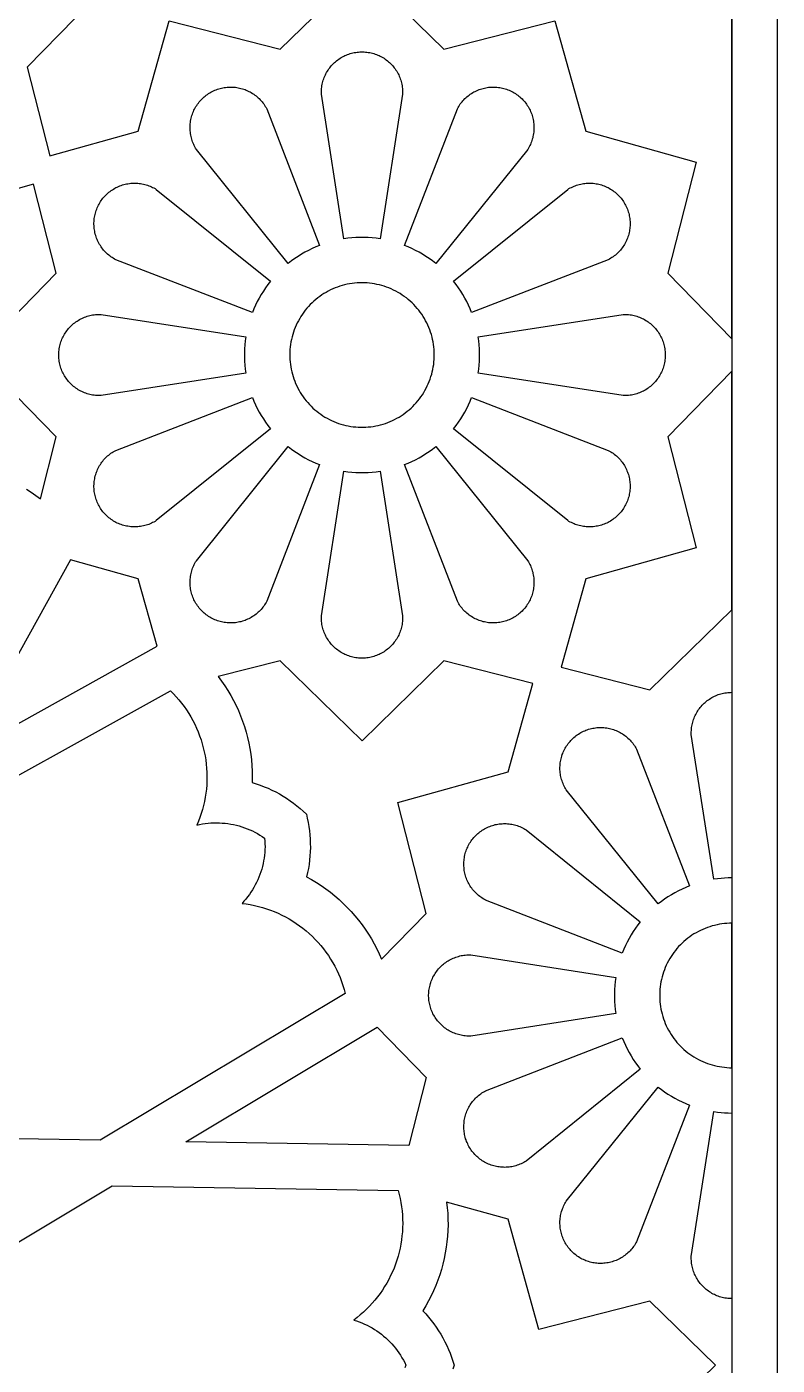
# Model space of a CAD drawing. Extents: x 0 to 1266, y 0 to 1438.
# Drawn here: x 782.2 to 947.8, y 719.1 to 1014.5 of the extents above; entities that cross this region are included whole.
import ezdxf

# ---------------------------------------------------------------- set-up
doc = ezdxf.new("R2010")
doc.units = 0
doc.layers.add('Default_Layer', color=1, linetype='CONTINUOUS')

msp = doc.modelspace()

# ---------------------------------------------------------------- linework, layer by layer
at = {"layer": 'Default_Layer'}
for points in [[(318.66, 1338.2), (947.76, 1338.2), (947.76, 100), (318.66, 100), (318.66, 1338.2)], [(328.66, 110), (328.66, 1328.2), (937.76, 1328.2), (937.76, 110), (328.66, 110)], [(937.76, 945.65), (937.76, 1101.65), (923.62, 1087.18), (929.88, 1062.7), (905.55, 1055.87), (898.72, 1031.54), (874.24, 1037.79), (859.76, 1023.65), (874.24, 1009.51), (898.72, 1015.77), (905.55, 991.44), (929.88, 984.61), (923.62, 960.13), (937.76, 945.65)], [(852.56, 1023.65), (838.08, 1037.79), (813.6, 1031.54), (806.77, 1055.87), (787.29, 1061.34), (782.28, 1041.73), (799.94, 1023.65), (782.28, 1005.58), (787.29, 985.97), (806.77, 991.44), (813.6, 1015.77), (838.08, 1009.51), (852.56, 1023.65)], [(860.15, 967.68), (859.27, 967.8), (858.38, 967.89), (857.49, 967.96), (856.61, 967.99), (855.72, 967.99), (854.83, 967.96), (853.94, 967.89), (853.06, 967.8), (852.17, 967.68), (847.21, 999.63), (847.2, 999.94), (847.2, 1000.25), (847.22, 1000.56), (847.24, 1000.87), (847.28, 1001.18), (847.32, 1001.48), (847.38, 1001.79), (847.45, 1002.09), (847.53, 1002.39), (847.62, 1002.69), (847.71, 1002.99), (847.82, 1003.28), (847.94, 1003.56), (848.07, 1003.85), (848.21, 1004.12), (848.36, 1004.4), (848.51, 1004.66), (848.68, 1004.93), (848.86, 1005.18), (849.04, 1005.43), (849.23, 1005.68), (849.43, 1005.91), (849.64, 1006.14), (849.86, 1006.36), (850.09, 1006.58), (850.32, 1006.78), (850.56, 1006.98), (850.8, 1007.17), (851.05, 1007.35), (851.31, 1007.53), (851.58, 1007.69), (851.85, 1007.84), (852.12, 1007.99), (852.4, 1008.12), (852.68, 1008.25), (852.97, 1008.36), (853.26, 1008.47), (853.56, 1008.57), (853.86, 1008.65), (854.16, 1008.72), (854.46, 1008.79), (854.77, 1008.84), (855.08, 1008.89), (855.39, 1008.92), (855.7, 1008.94), (856.01, 1008.95), (856.32, 1008.95), (856.63, 1008.94), (856.94, 1008.92), (857.24, 1008.89), (857.55, 1008.84), (857.86, 1008.79), (858.16, 1008.72), (858.46, 1008.65), (858.76, 1008.57), (859.06, 1008.47), (859.35, 1008.36), (859.64, 1008.25), (859.92, 1008.12), (860.2, 1007.99), (860.48, 1007.84), (860.75, 1007.69), (861.01, 1007.53), (861.27, 1007.35), (861.52, 1007.17), (861.77, 1006.98), (862, 1006.78), (862.24, 1006.58), (862.46, 1006.36), (862.68, 1006.14), (862.89, 1005.91), (863.09, 1005.68), (863.28, 1005.43), (863.46, 1005.18), (863.64, 1004.93), (863.81, 1004.66), (863.96, 1004.4), (864.11, 1004.12), (864.25, 1003.85), (864.38, 1003.56), (864.5, 1003.28), (864.61, 1002.99), (864.71, 1002.69), (864.79, 1002.39), (864.87, 1002.09), (864.94, 1001.79), (865, 1001.48), (865.04, 1001.18), (865.08, 1000.87), (865.1, 1000.56), (865.12, 1000.25), (865.12, 999.94), (865.12, 999.63), (860.15, 967.68)], [(846.8, 966.24), (845.97, 965.91), (845.16, 965.54), (844.36, 965.15), (843.58, 964.73), (842.81, 964.29), (842.05, 963.82), (841.31, 963.32), (840.59, 962.8), (839.89, 962.25), (819.62, 987.44), (819.45, 987.7), (819.3, 987.97), (819.16, 988.25), (819.03, 988.53), (818.9, 988.81), (818.79, 989.1), (818.69, 989.4), (818.59, 989.69), (818.51, 989.99), (818.44, 990.29), (818.38, 990.6), (818.33, 990.9), (818.29, 991.21), (818.26, 991.52), (818.24, 991.83), (818.23, 992.14), (818.23, 992.45), (818.24, 992.76), (818.27, 993.07), (818.3, 993.38), (818.35, 993.69), (818.4, 993.99), (818.47, 994.3), (818.55, 994.6), (818.63, 994.89), (818.73, 995.19), (818.84, 995.48), (818.96, 995.77), (819.09, 996.05), (819.22, 996.33), (819.37, 996.6), (819.53, 996.87), (819.69, 997.13), (819.87, 997.39), (820.05, 997.64), (820.24, 997.89), (820.44, 998.12), (820.65, 998.35), (820.87, 998.58), (821.09, 998.79), (821.32, 999), (821.56, 999.2), (821.8, 999.39), (822.05, 999.57), (822.31, 999.74), (822.58, 999.91), (822.84, 1000.06), (823.12, 1000.21), (823.4, 1000.35), (823.68, 1000.47), (823.97, 1000.59), (824.26, 1000.7), (824.56, 1000.79), (824.85, 1000.88), (825.15, 1000.95), (825.46, 1001.02), (825.76, 1001.07), (826.07, 1001.12), (826.38, 1001.15), (826.69, 1001.17), (827, 1001.19), (827.31, 1001.19), (827.62, 1001.18), (827.93, 1001.16), (828.24, 1001.13), (828.55, 1001.09), (828.85, 1001.03), (829.16, 1000.97), (829.46, 1000.9), (829.76, 1000.81), (830.05, 1000.72), (830.35, 1000.61), (830.63, 1000.5), (830.92, 1000.38), (831.2, 1000.24), (831.47, 1000.1), (831.74, 999.95), (832.01, 999.78), (832.27, 999.61), (832.52, 999.43), (832.77, 999.24), (833.01, 999.04), (833.24, 998.84), (833.47, 998.63), (833.68, 998.4), (833.89, 998.18), (834.1, 997.94), (834.29, 997.7), (834.47, 997.45), (834.65, 997.19), (834.82, 996.93), (834.98, 996.66), (835.13, 996.39), (846.8, 966.24)], [(872.43, 962.25), (871.73, 962.8), (871.01, 963.32), (870.27, 963.82), (869.51, 964.29), (868.74, 964.73), (867.96, 965.15), (867.16, 965.54), (866.35, 965.91), (865.53, 966.24), (877.2, 996.39), (877.34, 996.66), (877.5, 996.93), (877.67, 997.19), (877.85, 997.45), (878.03, 997.7), (878.23, 997.94), (878.43, 998.18), (878.64, 998.4), (878.86, 998.63), (879.08, 998.84), (879.31, 999.04), (879.55, 999.24), (879.8, 999.43), (880.05, 999.61), (880.31, 999.78), (880.58, 999.95), (880.85, 1000.1), (881.12, 1000.24), (881.4, 1000.38), (881.69, 1000.5), (881.98, 1000.61), (882.27, 1000.72), (882.56, 1000.81), (882.86, 1000.9), (883.16, 1000.97), (883.47, 1001.03), (883.77, 1001.09), (884.08, 1001.13), (884.39, 1001.16), (884.7, 1001.18), (885.01, 1001.19), (885.32, 1001.19), (885.63, 1001.17), (885.94, 1001.15), (886.25, 1001.12), (886.56, 1001.07), (886.86, 1001.02), (887.17, 1000.95), (887.47, 1000.88), (887.77, 1000.79), (888.06, 1000.7), (888.35, 1000.59), (888.64, 1000.47), (888.92, 1000.35), (889.2, 1000.21), (889.48, 1000.06), (889.75, 999.91), (890.01, 999.74), (890.27, 999.57), (890.52, 999.39), (890.76, 999.2), (891, 999), (891.23, 998.79), (891.46, 998.58), (891.67, 998.35), (891.88, 998.12), (892.08, 997.89), (892.27, 997.64), (892.46, 997.39), (892.63, 997.13), (892.8, 996.87), (892.95, 996.6), (893.1, 996.33), (893.24, 996.05), (893.36, 995.77), (893.48, 995.48), (893.59, 995.19), (893.69, 994.89), (893.77, 994.6), (893.85, 994.3), (893.92, 993.99), (893.97, 993.69), (894.02, 993.38), (894.05, 993.07), (894.08, 992.76), (894.09, 992.45), (894.09, 992.14), (894.08, 991.83), (894.07, 991.52), (894.04, 991.21), (894, 990.9), (893.94, 990.6), (893.88, 990.29), (893.81, 989.99), (893.73, 989.69), (893.63, 989.4), (893.53, 989.1), (893.42, 988.81), (893.3, 988.53), (893.16, 988.25), (893.02, 987.97), (892.87, 987.7), (892.71, 987.44), (872.43, 962.25)], [(835.95, 958.32), (835.41, 957.62), (834.89, 956.89), (834.39, 956.16), (833.92, 955.4), (833.48, 954.63), (833.06, 953.85), (832.67, 953.05), (832.3, 952.24), (831.97, 951.41), (801.82, 963.08), (801.54, 963.23), (801.28, 963.39), (801.02, 963.56), (800.76, 963.73), (800.51, 963.92), (800.27, 964.11), (800.03, 964.32), (799.8, 964.53), (799.58, 964.74), (799.37, 964.97), (799.16, 965.2), (798.97, 965.44), (798.78, 965.69), (798.6, 965.94), (798.43, 966.2), (798.26, 966.46), (798.11, 966.73), (797.97, 967.01), (797.83, 967.29), (797.71, 967.57), (797.59, 967.86), (797.49, 968.16), (797.4, 968.45), (797.31, 968.75), (797.24, 969.05), (797.18, 969.36), (797.12, 969.66), (797.08, 969.97), (797.05, 970.28), (797.03, 970.59), (797.02, 970.9), (797.02, 971.21), (797.03, 971.52), (797.06, 971.83), (797.09, 972.14), (797.13, 972.44), (797.19, 972.75), (797.25, 973.05), (797.33, 973.36), (797.42, 973.65), (797.51, 973.95), (797.62, 974.24), (797.74, 974.53), (797.86, 974.81), (798, 975.09), (798.14, 975.36), (798.3, 975.63), (798.46, 975.9), (798.64, 976.15), (798.82, 976.41), (799.01, 976.65), (799.21, 976.89), (799.42, 977.12), (799.63, 977.34), (799.86, 977.56), (800.09, 977.77), (800.32, 977.97), (800.57, 978.16), (800.82, 978.34), (801.08, 978.52), (801.34, 978.68), (801.61, 978.84), (801.88, 978.99), (802.16, 979.12), (802.44, 979.25), (802.73, 979.37), (803.02, 979.48), (803.31, 979.57), (803.61, 979.66), (803.91, 979.74), (804.22, 979.8), (804.52, 979.86), (804.83, 979.91), (805.14, 979.94), (805.45, 979.96), (805.76, 979.98), (806.07, 979.98), (806.38, 979.97), (806.69, 979.95), (807, 979.92), (807.3, 979.88), (807.61, 979.83), (807.92, 979.77), (808.22, 979.7), (808.52, 979.62), (808.81, 979.52), (809.11, 979.42), (809.39, 979.31), (809.68, 979.18), (809.96, 979.05), (810.24, 978.91), (810.51, 978.76), (810.77, 978.59), (835.95, 958.32)], [(880.35, 951.41), (880.02, 952.24), (879.65, 953.05), (879.26, 953.85), (878.85, 954.63), (878.4, 955.4), (877.93, 956.16), (877.43, 956.89), (876.91, 957.62), (876.37, 958.32), (901.55, 978.59), (901.81, 978.76), (902.09, 978.91), (902.36, 979.05), (902.64, 979.18), (902.93, 979.31), (903.22, 979.42), (903.51, 979.52), (903.8, 979.62), (904.1, 979.7), (904.41, 979.77), (904.71, 979.83), (905.02, 979.88), (905.32, 979.92), (905.63, 979.95), (905.94, 979.97), (906.25, 979.98), (906.56, 979.98), (906.87, 979.96), (907.18, 979.94), (907.49, 979.91), (907.8, 979.86), (908.11, 979.8), (908.41, 979.74), (908.71, 979.66), (909.01, 979.57), (909.3, 979.48), (909.59, 979.37), (909.88, 979.25), (910.16, 979.12), (910.44, 978.99), (910.72, 978.84), (910.98, 978.68), (911.25, 978.52), (911.5, 978.34), (911.75, 978.16), (912, 977.97), (912.24, 977.77), (912.47, 977.56), (912.69, 977.34), (912.9, 977.12), (913.11, 976.89), (913.31, 976.65), (913.5, 976.41), (913.68, 976.15), (913.86, 975.9), (914.02, 975.63), (914.18, 975.36), (914.32, 975.09), (914.46, 974.81), (914.59, 974.53), (914.7, 974.24), (914.81, 973.95), (914.9, 973.65), (914.99, 973.36), (915.07, 973.05), (915.13, 972.75), (915.19, 972.44), (915.23, 972.14), (915.26, 971.83), (915.29, 971.52), (915.3, 971.21), (915.3, 970.9), (915.29, 970.59), (915.27, 970.28), (915.24, 969.97), (915.2, 969.66), (915.15, 969.36), (915.08, 969.05), (915.01, 968.75), (914.93, 968.45), (914.83, 968.16), (914.73, 967.86), (914.61, 967.57), (914.49, 967.29), (914.35, 967.01), (914.21, 966.73), (914.06, 966.46), (913.9, 966.2), (913.72, 965.94), (913.54, 965.69), (913.35, 965.44), (913.16, 965.2), (912.95, 964.97), (912.74, 964.74), (912.52, 964.53), (912.29, 964.32), (912.05, 964.11), (911.81, 963.92), (911.56, 963.73), (911.31, 963.56), (911.04, 963.39), (910.78, 963.23), (910.5, 963.08), (880.35, 951.41)], [(871.6, 946.01), (871.46, 946.54), (871.29, 947.07), (871.11, 947.59), (870.91, 948.11), (870.69, 948.62), (870.45, 949.12), (870.2, 949.61), (869.92, 950.09), (869.64, 950.57), (869.33, 951.03), (869.01, 951.48), (868.68, 951.92), (868.33, 952.35), (867.96, 952.76), (867.58, 953.17), (867.19, 953.56), (866.79, 953.93), (866.37, 954.29), (865.94, 954.64), (865.49, 954.97), (865.04, 955.29), (864.57, 955.59), (864.1, 955.87), (863.61, 956.14), (863.12, 956.39), (862.62, 956.62), (862.11, 956.84), (861.59, 957.04), (861.07, 957.22), (860.54, 957.38), (860, 957.52), (859.46, 957.64), (858.92, 957.75), (858.37, 957.84), (857.83, 957.9), (857.27, 957.95), (856.72, 957.98), (856.17, 957.99), (855.62, 957.98), (855.06, 957.95), (854.51, 957.9), (853.96, 957.84), (853.42, 957.75), (852.87, 957.65), (852.33, 957.52), (851.8, 957.38), (851.27, 957.22), (850.74, 957.04), (850.23, 956.84), (849.72, 956.63), (849.22, 956.4), (848.72, 956.15), (848.24, 955.88), (847.76, 955.6), (847.3, 955.3), (846.84, 954.98), (846.4, 954.65), (845.97, 954.3), (845.55, 953.94), (845.14, 953.57), (844.75, 953.18), (844.37, 952.78), (844, 952.36), (843.65, 951.93), (843.32, 951.49), (843, 951.04), (842.69, 950.58), (842.41, 950.11), (842.13, 949.62), (841.88, 949.13), (841.64, 948.63), (841.42, 948.12), (841.22, 947.61), (841.04, 947.09), (840.87, 946.56), (840.72, 946.03), (840.59, 945.49), (840.48, 944.95), (840.39, 944.4), (840.32, 943.85), (840.27, 943.3), (840.23, 942.75), (840.22, 942.19), (840.22, 941.64), (840.25, 941.09), (840.29, 940.54), (840.35, 939.99), (840.43, 939.44), (840.53, 938.89), (840.65, 938.35), (840.79, 937.82), (840.95, 937.29), (841.12, 936.76), (841.31, 936.24), (841.52, 935.73), (841.75, 935.23), (842, 934.73), (842.26, 934.24), (842.54, 933.77), (842.83, 933.3), (843.15, 932.84), (843.47, 932.4), (843.82, 931.96), (844.17, 931.54), (844.55, 931.13), (844.93, 930.73), (845.33, 930.35), (845.74, 929.98), (846.17, 929.63), (846.61, 929.29), (847.05, 928.96), (847.51, 928.66), (847.98, 928.36), (848.46, 928.09), (848.95, 927.83), (849.45, 927.59), (849.96, 927.36), (850.47, 927.16), (850.99, 926.97), (851.52, 926.8), (852.05, 926.65), (852.59, 926.51), (853.13, 926.4), (853.67, 926.3), (854.22, 926.23), (854.77, 926.17), (855.32, 926.13), (855.88, 926.11), (856.43, 926.11), (856.98, 926.13), (857.53, 926.17), (858.09, 926.22), (858.63, 926.3), (859.18, 926.39), (859.72, 926.51), (860.26, 926.64), (860.79, 926.79), (861.32, 926.96), (861.84, 927.15), (862.35, 927.36), (862.86, 927.58), (863.35, 927.82), (863.84, 928.08), (864.32, 928.36), (864.79, 928.65), (865.25, 928.95), (865.7, 929.28), (866.14, 929.62), (866.57, 929.97), (866.98, 930.34), (867.38, 930.72), (867.77, 931.12), (868.14, 931.53), (868.5, 931.95), (868.84, 932.38), (869.17, 932.83), (869.48, 933.29), (869.77, 933.75), (870.05, 934.23), (870.32, 934.72), (870.56, 935.21), (870.79, 935.72), (871, 936.23), (871.2, 936.75), (871.37, 937.27), (871.53, 937.8), (871.67, 938.34), (871.78, 938.88), (871.88, 939.42), (871.97, 939.97), (872.03, 940.52), (872.07, 941.07), (872.1, 941.63), (872.1, 942.18), (872.09, 942.73), (872.05, 943.28), (872, 943.84), (871.93, 944.38), (871.84, 944.93), (871.73, 945.47), (871.6, 946.01)], [(830.53, 946.03), (830.41, 945.15), (830.31, 944.27), (830.25, 943.38), (830.22, 942.49), (830.22, 941.6), (830.25, 940.71), (830.31, 939.83), (830.41, 938.94), (830.53, 938.06), (798.58, 933.09), (798.27, 933.09), (797.96, 933.09), (797.65, 933.1), (797.34, 933.13), (797.03, 933.17), (796.72, 933.21), (796.42, 933.27), (796.12, 933.34), (795.82, 933.41), (795.52, 933.5), (795.22, 933.6), (794.93, 933.71), (794.65, 933.83), (794.36, 933.96), (794.09, 934.1), (793.81, 934.24), (793.55, 934.4), (793.28, 934.57), (793.03, 934.74), (792.78, 934.93), (792.53, 935.12), (792.3, 935.32), (792.07, 935.53), (791.85, 935.75), (791.63, 935.97), (791.42, 936.2), (791.23, 936.44), (791.04, 936.69), (790.86, 936.94), (790.68, 937.2), (790.52, 937.46), (790.37, 937.73), (790.22, 938.01), (790.09, 938.29), (789.96, 938.57), (789.84, 938.86), (789.74, 939.15), (789.64, 939.45), (789.56, 939.75), (789.48, 940.05), (789.42, 940.35), (789.37, 940.66), (789.32, 940.96), (789.29, 941.27), (789.27, 941.58), (789.26, 941.89), (789.26, 942.2), (789.27, 942.51), (789.29, 942.82), (789.32, 943.13), (789.37, 943.44), (789.42, 943.75), (789.48, 944.05), (789.56, 944.35), (789.64, 944.65), (789.74, 944.95), (789.84, 945.24), (789.96, 945.53), (790.09, 945.81), (790.22, 946.09), (790.37, 946.36), (790.52, 946.63), (790.68, 946.9), (790.86, 947.16), (791.04, 947.41), (791.23, 947.65), (791.42, 947.89), (791.63, 948.12), (791.85, 948.35), (792.07, 948.57), (792.3, 948.77), (792.53, 948.98), (792.78, 949.17), (793.03, 949.35), (793.28, 949.53), (793.55, 949.69), (793.81, 949.85), (794.09, 950), (794.36, 950.14), (794.65, 950.27), (794.93, 950.39), (795.22, 950.49), (795.52, 950.59), (795.82, 950.68), (796.12, 950.76), (796.42, 950.83), (796.72, 950.88), (797.03, 950.93), (797.34, 950.97), (797.65, 950.99), (797.96, 951.01), (798.27, 951.01), (798.58, 951), (830.53, 946.03)], [(881.79, 938.06), (881.92, 938.94), (882.01, 939.83), (882.07, 940.71), (882.1, 941.6), (882.1, 942.49), (882.07, 943.38), (882.01, 944.27), (881.92, 945.15), (881.79, 946.03), (913.74, 951), (914.05, 951.01), (914.36, 951.01), (914.67, 950.99), (914.98, 950.97), (915.29, 950.93), (915.6, 950.88), (915.9, 950.83), (916.21, 950.76), (916.51, 950.68), (916.8, 950.59), (917.1, 950.49), (917.39, 950.39), (917.68, 950.27), (917.96, 950.14), (918.24, 950), (918.51, 949.85), (918.78, 949.69), (919.04, 949.53), (919.29, 949.35), (919.54, 949.17), (919.79, 948.98), (920.02, 948.77), (920.25, 948.57), (920.48, 948.35), (920.69, 948.12), (920.9, 947.89), (921.09, 947.65), (921.28, 947.41), (921.47, 947.16), (921.64, 946.9), (921.8, 946.63), (921.96, 946.36), (922.1, 946.09), (922.24, 945.81), (922.36, 945.53), (922.48, 945.24), (922.58, 944.95), (922.68, 944.65), (922.76, 944.35), (922.84, 944.05), (922.9, 943.75), (922.95, 943.44), (923, 943.13), (923.03, 942.82), (923.05, 942.51), (923.06, 942.2), (923.06, 941.89), (923.05, 941.58), (923.03, 941.27), (923, 940.96), (922.95, 940.66), (922.9, 940.35), (922.84, 940.05), (922.76, 939.75), (922.68, 939.45), (922.58, 939.15), (922.48, 938.86), (922.36, 938.57), (922.24, 938.29), (922.1, 938.01), (921.96, 937.73), (921.8, 937.46), (921.64, 937.2), (921.47, 936.94), (921.28, 936.69), (921.09, 936.44), (920.9, 936.2), (920.69, 935.97), (920.48, 935.75), (920.25, 935.53), (920.02, 935.32), (919.79, 935.12), (919.54, 934.93), (919.29, 934.74), (919.04, 934.57), (918.78, 934.4), (918.51, 934.24), (918.24, 934.1), (917.96, 933.96), (917.68, 933.83), (917.39, 933.71), (917.1, 933.6), (916.8, 933.5), (916.51, 933.41), (916.21, 933.34), (915.9, 933.27), (915.6, 933.21), (915.29, 933.17), (914.98, 933.13), (914.67, 933.1), (914.36, 933.09), (914.05, 933.09), (913.74, 933.09), (881.79, 938.06)], [(937.76, 938.45), (923.62, 923.97), (929.88, 899.49), (905.55, 892.66), (900.08, 873.18), (919.69, 868.17), (937.76, 885.83), (937.76, 938.45)], [(831.97, 932.68), (832.3, 931.86), (832.67, 931.05), (833.06, 930.25), (833.48, 929.46), (833.92, 928.69), (834.39, 927.94), (834.89, 927.2), (835.41, 926.48), (835.95, 925.78), (810.77, 905.5), (810.51, 905.34), (810.24, 905.19), (809.96, 905.05), (809.68, 904.91), (809.39, 904.79), (809.11, 904.68), (808.81, 904.57), (808.52, 904.48), (808.22, 904.4), (807.92, 904.33), (807.61, 904.26), (807.3, 904.21), (807, 904.17), (806.69, 904.14), (806.38, 904.12), (806.07, 904.12), (805.76, 904.12), (805.45, 904.13), (805.14, 904.16), (804.83, 904.19), (804.52, 904.24), (804.22, 904.29), (803.91, 904.36), (803.61, 904.43), (803.31, 904.52), (803.02, 904.62), (802.73, 904.73), (802.44, 904.85), (802.16, 904.97), (801.88, 905.11), (801.61, 905.26), (801.34, 905.41), (801.08, 905.58), (800.82, 905.75), (800.57, 905.94), (800.32, 906.13), (800.09, 906.33), (799.86, 906.54), (799.63, 906.75), (799.42, 906.98), (799.21, 907.21), (799.01, 907.45), (798.82, 907.69), (798.64, 907.94), (798.46, 908.2), (798.3, 908.46), (798.14, 908.73), (798, 909.01), (797.86, 909.29), (797.74, 909.57), (797.62, 909.86), (797.51, 910.15), (797.42, 910.44), (797.33, 910.74), (797.25, 911.04), (797.19, 911.35), (797.13, 911.65), (797.09, 911.96), (797.06, 912.27), (797.03, 912.58), (797.02, 912.89), (797.02, 913.2), (797.03, 913.51), (797.05, 913.82), (797.08, 914.13), (797.12, 914.43), (797.18, 914.74), (797.24, 915.04), (797.31, 915.35), (797.4, 915.65), (797.49, 915.94), (797.59, 916.23), (797.71, 916.52), (797.83, 916.81), (797.97, 917.09), (798.11, 917.36), (798.26, 917.63), (798.43, 917.9), (798.6, 918.16), (798.78, 918.41), (798.97, 918.65), (799.16, 918.89), (799.37, 919.13), (799.58, 919.35), (799.8, 919.57), (800.03, 919.78), (800.27, 919.98), (800.51, 920.18), (800.76, 920.36), (801.02, 920.54), (801.28, 920.71), (801.54, 920.86), (801.82, 921.01), (831.97, 932.68)], [(876.37, 925.78), (876.91, 926.48), (877.43, 927.2), (877.93, 927.94), (878.4, 928.69), (878.85, 929.46), (879.26, 930.25), (879.65, 931.05), (880.02, 931.86), (880.35, 932.68), (910.5, 921.01), (910.78, 920.86), (911.04, 920.71), (911.31, 920.54), (911.56, 920.36), (911.81, 920.18), (912.05, 919.98), (912.29, 919.78), (912.52, 919.57), (912.74, 919.35), (912.95, 919.13), (913.16, 918.89), (913.35, 918.65), (913.54, 918.41), (913.72, 918.16), (913.9, 917.9), (914.06, 917.63), (914.21, 917.36), (914.35, 917.09), (914.49, 916.81), (914.61, 916.52), (914.73, 916.23), (914.83, 915.94), (914.93, 915.65), (915.01, 915.35), (915.08, 915.04), (915.15, 914.74), (915.2, 914.43), (915.24, 914.13), (915.27, 913.82), (915.29, 913.51), (915.3, 913.2), (915.3, 912.89), (915.29, 912.58), (915.26, 912.27), (915.23, 911.96), (915.19, 911.65), (915.13, 911.35), (915.07, 911.04), (914.99, 910.74), (914.9, 910.44), (914.81, 910.15), (914.7, 909.86), (914.59, 909.57), (914.46, 909.29), (914.32, 909.01), (914.18, 908.73), (914.02, 908.46), (913.86, 908.2), (913.68, 907.94), (913.5, 907.69), (913.31, 907.45), (913.11, 907.21), (912.9, 906.98), (912.69, 906.75), (912.47, 906.54), (912.24, 906.33), (912, 906.13), (911.75, 905.94), (911.5, 905.75), (911.25, 905.58), (910.98, 905.41), (910.72, 905.26), (910.44, 905.11), (910.16, 904.97), (909.88, 904.85), (909.59, 904.73), (909.3, 904.62), (909.01, 904.52), (908.71, 904.43), (908.41, 904.36), (908.11, 904.29), (907.8, 904.24), (907.49, 904.19), (907.18, 904.16), (906.87, 904.13), (906.56, 904.12), (906.25, 904.12), (905.94, 904.12), (905.63, 904.14), (905.32, 904.17), (905.02, 904.21), (904.71, 904.26), (904.41, 904.33), (904.1, 904.4), (903.8, 904.48), (903.51, 904.57), (903.22, 904.68), (902.93, 904.79), (902.64, 904.91), (902.36, 905.05), (902.09, 905.19), (901.81, 905.34), (901.55, 905.5), (876.37, 925.78)], [(839.89, 921.84), (840.59, 921.3), (841.31, 920.77), (842.05, 920.28), (842.81, 919.81), (843.58, 919.36), (844.36, 918.95), (845.16, 918.55), (845.97, 918.19), (846.8, 917.86), (835.13, 887.7), (834.98, 887.43), (834.82, 887.17), (834.65, 886.9), (834.47, 886.65), (834.29, 886.4), (834.1, 886.16), (833.89, 885.92), (833.68, 885.69), (833.47, 885.47), (833.24, 885.26), (833.01, 885.05), (832.77, 884.85), (832.52, 884.67), (832.27, 884.49), (832.01, 884.31), (831.74, 884.15), (831.47, 884), (831.2, 883.85), (830.92, 883.72), (830.63, 883.6), (830.35, 883.48), (830.05, 883.38), (829.76, 883.28), (829.46, 883.2), (829.16, 883.13), (828.85, 883.06), (828.55, 883.01), (828.24, 882.97), (827.93, 882.94), (827.62, 882.92), (827.31, 882.91), (827, 882.91), (826.69, 882.92), (826.38, 882.94), (826.07, 882.98), (825.76, 883.02), (825.46, 883.08), (825.15, 883.14), (824.85, 883.22), (824.56, 883.3), (824.26, 883.4), (823.97, 883.51), (823.68, 883.62), (823.4, 883.75), (823.12, 883.89), (822.84, 884.03), (822.58, 884.19), (822.31, 884.35), (822.05, 884.53), (821.8, 884.71), (821.56, 884.9), (821.32, 885.1), (821.09, 885.31), (820.87, 885.52), (820.65, 885.74), (820.44, 885.97), (820.24, 886.21), (820.05, 886.46), (819.87, 886.71), (819.69, 886.96), (819.53, 887.23), (819.37, 887.49), (819.22, 887.77), (819.09, 888.05), (818.96, 888.33), (818.84, 888.62), (818.73, 888.91), (818.63, 889.2), (818.55, 889.5), (818.47, 889.8), (818.4, 890.1), (818.35, 890.41), (818.3, 890.72), (818.27, 891.02), (818.24, 891.33), (818.23, 891.64), (818.23, 891.96), (818.24, 892.27), (818.26, 892.58), (818.29, 892.88), (818.33, 893.19), (818.38, 893.5), (818.44, 893.8), (818.51, 894.1), (818.59, 894.4), (818.69, 894.7), (818.79, 894.99), (818.9, 895.28), (819.03, 895.57), (819.16, 895.85), (819.3, 896.12), (819.45, 896.39), (819.62, 896.66), (839.89, 921.84)], [(865.53, 917.86), (866.35, 918.19), (867.16, 918.55), (867.96, 918.95), (868.74, 919.36), (869.51, 919.81), (870.27, 920.28), (871.01, 920.77), (871.73, 921.3), (872.43, 921.84), (892.71, 896.66), (892.87, 896.39), (893.02, 896.12), (893.16, 895.85), (893.3, 895.57), (893.42, 895.28), (893.53, 894.99), (893.63, 894.7), (893.73, 894.4), (893.81, 894.1), (893.88, 893.8), (893.94, 893.5), (894, 893.19), (894.04, 892.88), (894.07, 892.58), (894.08, 892.27), (894.09, 891.96), (894.09, 891.64), (894.08, 891.33), (894.05, 891.02), (894.02, 890.72), (893.97, 890.41), (893.92, 890.1), (893.85, 889.8), (893.77, 889.5), (893.69, 889.2), (893.59, 888.91), (893.48, 888.62), (893.36, 888.33), (893.24, 888.05), (893.1, 887.77), (892.95, 887.49), (892.8, 887.23), (892.63, 886.96), (892.46, 886.71), (892.27, 886.46), (892.08, 886.21), (891.88, 885.97), (891.67, 885.74), (891.46, 885.52), (891.23, 885.31), (891, 885.1), (890.76, 884.9), (890.52, 884.71), (890.27, 884.53), (890.01, 884.35), (889.75, 884.19), (889.48, 884.03), (889.2, 883.89), (888.92, 883.75), (888.64, 883.62), (888.35, 883.51), (888.06, 883.4), (887.77, 883.3), (887.47, 883.22), (887.17, 883.14), (886.86, 883.08), (886.56, 883.02), (886.25, 882.98), (885.94, 882.94), (885.63, 882.92), (885.32, 882.91), (885.01, 882.91), (884.7, 882.92), (884.39, 882.94), (884.08, 882.97), (883.77, 883.01), (883.47, 883.06), (883.16, 883.13), (882.86, 883.2), (882.56, 883.28), (882.27, 883.38), (881.98, 883.48), (881.69, 883.6), (881.4, 883.72), (881.12, 883.85), (880.85, 884), (880.58, 884.15), (880.31, 884.31), (880.05, 884.49), (879.8, 884.67), (879.55, 884.85), (879.31, 885.05), (879.08, 885.26), (878.86, 885.47), (878.64, 885.69), (878.43, 885.92), (878.23, 886.16), (878.03, 886.4), (877.85, 886.65), (877.67, 886.9), (877.5, 887.17), (877.34, 887.43), (877.2, 887.7), (865.53, 917.86)], [(852.17, 916.41), (853.06, 916.29), (853.94, 916.2), (854.83, 916.14), (855.72, 916.11), (856.61, 916.11), (857.49, 916.14), (858.38, 916.2), (859.27, 916.29), (860.15, 916.41), (865.12, 884.47), (865.12, 884.16), (865.12, 883.85), (865.1, 883.54), (865.08, 883.23), (865.04, 882.92), (865, 882.61), (864.94, 882.31), (864.87, 882), (864.79, 881.7), (864.71, 881.41), (864.61, 881.11), (864.5, 880.82), (864.38, 880.53), (864.25, 880.25), (864.11, 879.97), (863.96, 879.7), (863.81, 879.43), (863.64, 879.17), (863.46, 878.91), (863.28, 878.66), (863.09, 878.42), (862.89, 878.18), (862.68, 877.96), (862.46, 877.73), (862.24, 877.52), (862, 877.31), (861.77, 877.11), (861.52, 876.92), (861.27, 876.74), (861.01, 876.57), (860.75, 876.41), (860.48, 876.25), (860.2, 876.11), (859.92, 875.97), (859.64, 875.85), (859.35, 875.73), (859.06, 875.63), (858.76, 875.53), (858.46, 875.45), (858.16, 875.37), (857.86, 875.31), (857.55, 875.25), (857.24, 875.21), (856.94, 875.18), (856.63, 875.16), (856.32, 875.15), (856.01, 875.15), (855.7, 875.16), (855.39, 875.18), (855.08, 875.21), (854.77, 875.25), (854.46, 875.31), (854.16, 875.37), (853.86, 875.45), (853.56, 875.53), (853.26, 875.63), (852.97, 875.73), (852.68, 875.85), (852.4, 875.97), (852.12, 876.11), (851.85, 876.25), (851.58, 876.41), (851.31, 876.57), (851.05, 876.74), (850.8, 876.92), (850.56, 877.11), (850.32, 877.31), (850.09, 877.52), (849.86, 877.73), (849.64, 877.96), (849.43, 878.18), (849.23, 878.42), (849.04, 878.66), (848.86, 878.91), (848.68, 879.17), (848.51, 879.43), (848.36, 879.7), (848.21, 879.97), (848.07, 880.25), (847.94, 880.53), (847.82, 880.82), (847.71, 881.11), (847.62, 881.41), (847.53, 881.7), (847.45, 882), (847.38, 882.31), (847.32, 882.61), (847.28, 882.92), (847.24, 883.23), (847.22, 883.54), (847.2, 883.85), (847.2, 884.16), (847.21, 884.47), (852.17, 916.41)], [(791.87, 896.84), (767.98, 853.87), (810.95, 877.76), (806.77, 892.66), (791.87, 896.84)], [(843.93, 826.9), (845.03, 826.29), (846.1, 825.65), (847.15, 824.96), (848.18, 824.25), (849.18, 823.49), (850.16, 822.71), (851.11, 821.89), (852.02, 821.03), (852.91, 820.15), (853.77, 819.24), (854.6, 818.3), (855.39, 817.33), (856.16, 816.33), (856.88, 815.31), (857.57, 814.26), (858.23, 813.2), (858.84, 812.1), (859.42, 810.99), (859.96, 809.86), (860.47, 808.71), (870.3, 818.78), (864.05, 843.27), (888.38, 850.09), (893.84, 869.58), (874.24, 874.58), (856.16, 856.93), (838.08, 874.58), (824.45, 871.1), (825.19, 870.09), (825.9, 869.06), (826.57, 868), (827.21, 866.92), (827.81, 865.82), (828.37, 864.7), (828.89, 863.56), (829.37, 862.4), (829.81, 861.23), (830.22, 860.04), (830.58, 858.84), (830.9, 857.63), (831.17, 856.41), (831.41, 855.18), (831.6, 853.94), (831.75, 852.7), (831.86, 851.45), (831.93, 850.2), (831.95, 848.94), (831.93, 847.69), (832.82, 847.42), (833.7, 847.11), (834.57, 846.78), (835.43, 846.42), (836.28, 846.04), (837.11, 845.62), (837.93, 845.18), (838.73, 844.71), (839.52, 844.22), (840.3, 843.69), (841.05, 843.15), (841.79, 842.58), (842.5, 841.99), (843.2, 841.37), (843.88, 840.73), (844.09, 839.82), (844.28, 838.91), (844.44, 837.99), (844.56, 837.07), (844.66, 836.14), (844.72, 835.21), (844.75, 834.28), (844.76, 833.35), (844.73, 832.42), (844.67, 831.49), (844.59, 830.56), (844.47, 829.64), (844.32, 828.72), (844.14, 827.81), (843.93, 826.9)], [(937.76, 867.61), (937.76, 826.65), (936.96, 826.64), (936.16, 826.6), (935.37, 826.54), (934.57, 826.45), (933.78, 826.34), (928.81, 858.29), (928.8, 858.59), (928.81, 858.9), (928.82, 859.21), (928.84, 859.51), (928.88, 859.82), (928.93, 860.12), (928.98, 860.42), (929.05, 860.72), (929.12, 861.02), (929.21, 861.32), (929.31, 861.61), (929.41, 861.9), (929.53, 862.18), (929.66, 862.46), (929.79, 862.74), (929.94, 863.01), (930.09, 863.27), (930.25, 863.53), (930.42, 863.79), (930.6, 864.04), (930.79, 864.28), (930.99, 864.51), (931.2, 864.74), (931.41, 864.96), (931.63, 865.18), (931.86, 865.39), (932.09, 865.58), (932.33, 865.77), (932.58, 865.96), (932.83, 866.13), (933.09, 866.29), (933.36, 866.45), (933.63, 866.6), (933.9, 866.73), (934.18, 866.86), (934.47, 866.98), (934.75, 867.09), (935.04, 867.19), (935.34, 867.27), (935.64, 867.35), (935.93, 867.42), (936.24, 867.48), (936.54, 867.52), (936.84, 867.56), (937.15, 867.59), (937.46, 867.6), (937.76, 867.61)], [(928.4, 824.9), (927.58, 824.56), (926.76, 824.2), (925.97, 823.81), (925.18, 823.39), (924.41, 822.95), (923.66, 822.48), (922.92, 821.98), (922.2, 821.46), (921.5, 820.91), (901.22, 846.09), (901.06, 846.36), (900.91, 846.63), (900.76, 846.91), (900.63, 847.19), (900.51, 847.47), (900.39, 847.76), (900.29, 848.05), (900.2, 848.35), (900.12, 848.65), (900.04, 848.95), (899.98, 849.26), (899.93, 849.56), (899.89, 849.87), (899.86, 850.18), (899.84, 850.49), (899.83, 850.8), (899.84, 851.11), (899.85, 851.42), (899.87, 851.73), (899.91, 852.04), (899.95, 852.34), (900.01, 852.65), (900.07, 852.95), (900.15, 853.25), (900.24, 853.55), (900.34, 853.85), (900.44, 854.14), (900.56, 854.43), (900.69, 854.71), (900.83, 854.99), (900.97, 855.26), (901.13, 855.53), (901.3, 855.79), (901.47, 856.05), (901.65, 856.3), (901.85, 856.54), (902.05, 856.78), (902.25, 857.01), (902.47, 857.23), (902.69, 857.45), (902.92, 857.66), (903.16, 857.86), (903.41, 858.05), (903.66, 858.23), (903.92, 858.4), (904.18, 858.57), (904.45, 858.72), (904.72, 858.87), (905, 859), (905.29, 859.13), (905.57, 859.25), (905.86, 859.35), (906.16, 859.45), (906.46, 859.54), (906.76, 859.61), (907.06, 859.68), (907.37, 859.73), (907.68, 859.78), (907.98, 859.81), (908.29, 859.83), (908.6, 859.84), (908.91, 859.85), (909.22, 859.84), (909.53, 859.82), (909.84, 859.78), (910.15, 859.74), (910.46, 859.69), (910.76, 859.63), (911.06, 859.55), (911.36, 859.47), (911.66, 859.38), (911.95, 859.27), (912.24, 859.16), (912.52, 859.03), (912.8, 858.9), (913.08, 858.76), (913.35, 858.6), (913.61, 858.44), (913.87, 858.27), (914.13, 858.09), (914.37, 857.9), (914.61, 857.7), (914.84, 857.5), (915.07, 857.28), (915.29, 857.06), (915.5, 856.83), (915.7, 856.6), (915.89, 856.35), (916.08, 856.11), (916.25, 855.85), (916.42, 855.59), (916.58, 855.32), (916.73, 855.05), (928.4, 824.9)], [(917.56, 816.98), (917.01, 816.27), (916.49, 815.55), (916, 814.81), (915.52, 814.06), (915.08, 813.29), (914.66, 812.5), (914.27, 811.71), (913.91, 810.89), (913.57, 810.07), (883.42, 821.74), (883.15, 821.89), (882.88, 822.05), (882.62, 822.22), (882.37, 822.39), (882.12, 822.58), (881.87, 822.77), (881.64, 822.97), (881.41, 823.18), (881.19, 823.4), (880.97, 823.63), (880.77, 823.86), (880.57, 824.1), (880.38, 824.35), (880.2, 824.6), (880.03, 824.86), (879.87, 825.12), (879.72, 825.39), (879.57, 825.67), (879.44, 825.95), (879.31, 826.23), (879.2, 826.52), (879.09, 826.81), (879, 827.11), (878.92, 827.41), (878.84, 827.71), (878.78, 828.01), (878.73, 828.32), (878.69, 828.63), (878.66, 828.94), (878.63, 829.25), (878.63, 829.56), (878.63, 829.87), (878.64, 830.18), (878.66, 830.49), (878.69, 830.8), (878.74, 831.1), (878.79, 831.41), (878.86, 831.71), (878.93, 832.01), (879.02, 832.31), (879.12, 832.61), (879.22, 832.9), (879.34, 833.19), (879.47, 833.47), (879.6, 833.75), (879.75, 834.02), (879.9, 834.29), (880.07, 834.55), (880.24, 834.81), (880.42, 835.06), (880.62, 835.31), (880.81, 835.55), (881.02, 835.78), (881.24, 836), (881.46, 836.22), (881.69, 836.43), (881.93, 836.63), (882.17, 836.82), (882.42, 837), (882.68, 837.18), (882.94, 837.34), (883.21, 837.5), (883.48, 837.64), (883.76, 837.78), (884.05, 837.91), (884.33, 838.03), (884.62, 838.13), (884.92, 838.23), (885.22, 838.32), (885.52, 838.4), (885.82, 838.46), (886.13, 838.52), (886.43, 838.56), (886.74, 838.6), (887.05, 838.62), (887.36, 838.64), (887.67, 838.64), (887.98, 838.63), (888.29, 838.61), (888.6, 838.58), (888.91, 838.54), (889.22, 838.49), (889.52, 838.43), (889.82, 838.36), (890.12, 838.27), (890.42, 838.18), (890.71, 838.08), (891, 837.96), (891.28, 837.84), (891.56, 837.71), (891.84, 837.56), (892.11, 837.41), (892.38, 837.25), (917.56, 816.98)], [(937.76, 784.76), (937.76, 816.65), (937.21, 816.64), (936.67, 816.61), (936.12, 816.56), (935.57, 816.5), (935.03, 816.41), (934.49, 816.31), (933.95, 816.18), (933.42, 816.04), (932.89, 815.88), (932.37, 815.71), (931.86, 815.51), (931.35, 815.3), (930.85, 815.07), (930.36, 814.82), (929.87, 814.56), (929.4, 814.28), (928.94, 813.98), (928.48, 813.67), (928.04, 813.34), (927.61, 813), (927.19, 812.64), (926.79, 812.27), (926.4, 811.88), (926.02, 811.48), (925.65, 811.07), (925.3, 810.65), (924.97, 810.21), (924.65, 809.76), (924.34, 809.3), (924.05, 808.83), (923.78, 808.36), (923.52, 807.87), (923.28, 807.37), (923.06, 806.87), (922.86, 806.36), (922.67, 805.84), (922.5, 805.32), (922.35, 804.79), (922.22, 804.25), (922.11, 803.71), (922.02, 803.17), (921.94, 802.63), (921.88, 802.08), (921.84, 801.53), (921.83, 800.98), (921.83, 800.43), (921.84, 799.88), (921.88, 799.33), (921.94, 798.78), (922.02, 798.24), (922.11, 797.7), (922.22, 797.16), (922.35, 796.62), (922.5, 796.09), (922.67, 795.57), (922.86, 795.05), (923.06, 794.54), (923.28, 794.04), (923.52, 793.54), (923.78, 793.05), (924.05, 792.58), (924.34, 792.11), (924.65, 791.65), (924.97, 791.2), (925.3, 790.77), (925.65, 790.34), (926.02, 789.93), (926.4, 789.53), (926.79, 789.15), (927.19, 788.77), (927.61, 788.42), (928.04, 788.07), (928.48, 787.74), (928.94, 787.43), (929.4, 787.13), (929.87, 786.85), (930.36, 786.59), (930.85, 786.34), (931.35, 786.11), (931.86, 785.9), (932.37, 785.7), (932.89, 785.53), (933.42, 785.37), (933.95, 785.23), (934.49, 785.1), (935.03, 785), (935.57, 784.92), (936.12, 784.85), (936.67, 784.8), (937.21, 784.77), (937.76, 784.76)], [(912.13, 804.69), (912.01, 803.81), (911.92, 802.93), (911.86, 802.04), (911.83, 801.15), (911.83, 800.26), (911.86, 799.37), (911.92, 798.48), (912.01, 797.6), (912.13, 796.72), (880.18, 791.75), (879.87, 791.74), (879.56, 791.75), (879.25, 791.76), (878.94, 791.79), (878.64, 791.82), (878.33, 791.87), (878.02, 791.93), (877.72, 791.99), (877.42, 792.07), (877.12, 792.16), (876.83, 792.26), (876.54, 792.37), (876.25, 792.49), (875.97, 792.62), (875.69, 792.75), (875.42, 792.9), (875.15, 793.06), (874.89, 793.23), (874.63, 793.4), (874.38, 793.59), (874.14, 793.78), (873.9, 793.98), (873.67, 794.19), (873.45, 794.41), (873.24, 794.63), (873.03, 794.86), (872.83, 795.1), (872.64, 795.35), (872.46, 795.6), (872.29, 795.86), (872.12, 796.12), (871.97, 796.39), (871.82, 796.67), (871.69, 796.94), (871.56, 797.23), (871.45, 797.52), (871.34, 797.81), (871.25, 798.1), (871.16, 798.4), (871.09, 798.7), (871.02, 799.01), (870.97, 799.31), (870.93, 799.62), (870.9, 799.93), (870.87, 800.24), (870.86, 800.55), (870.86, 800.86), (870.87, 801.17), (870.9, 801.48), (870.93, 801.79), (870.97, 802.1), (871.02, 802.4), (871.09, 802.71), (871.16, 803.01), (871.25, 803.31), (871.34, 803.6), (871.45, 803.89), (871.56, 804.18), (871.69, 804.47), (871.82, 804.75), (871.97, 805.02), (872.12, 805.29), (872.29, 805.55), (872.46, 805.81), (872.64, 806.06), (872.83, 806.31), (873.03, 806.55), (873.24, 806.78), (873.45, 807.01), (873.67, 807.22), (873.9, 807.43), (874.14, 807.63), (874.38, 807.83), (874.63, 808.01), (874.89, 808.19), (875.15, 808.35), (875.42, 808.51), (875.69, 808.66), (875.97, 808.8), (876.25, 808.92), (876.54, 809.04), (876.83, 809.15), (877.12, 809.25), (877.42, 809.34), (877.72, 809.42), (878.02, 809.49), (878.33, 809.54), (878.64, 809.59), (878.94, 809.62), (879.25, 809.65), (879.56, 809.66), (879.87, 809.67), (880.18, 809.66), (912.13, 804.69)], [(859.48, 793.7), (870.3, 782.63), (866.47, 767.63), (817.31, 768.43), (859.48, 793.7)], [(913.57, 791.34), (913.91, 790.52), (914.27, 789.71), (914.66, 788.91), (915.08, 788.12), (915.52, 787.35), (916, 786.6), (916.49, 785.86), (917.01, 785.14), (917.56, 784.44), (892.38, 764.16), (892.11, 764), (891.84, 763.85), (891.56, 763.7), (891.28, 763.57), (891, 763.45), (890.71, 763.33), (890.42, 763.23), (890.12, 763.14), (889.82, 763.06), (889.52, 762.98), (889.22, 762.92), (888.91, 762.87), (888.6, 762.83), (888.29, 762.8), (887.98, 762.78), (887.67, 762.77), (887.36, 762.78), (887.05, 762.79), (886.74, 762.81), (886.43, 762.85), (886.13, 762.89), (885.82, 762.95), (885.52, 763.02), (885.22, 763.09), (884.92, 763.18), (884.62, 763.28), (884.33, 763.39), (884.05, 763.5), (883.76, 763.63), (883.48, 763.77), (883.21, 763.91), (882.94, 764.07), (882.68, 764.24), (882.42, 764.41), (882.17, 764.59), (881.93, 764.79), (881.69, 764.99), (881.46, 765.19), (881.24, 765.41), (881.02, 765.63), (880.81, 765.87), (880.62, 766.1), (880.42, 766.35), (880.24, 766.6), (880.07, 766.86), (879.9, 767.12), (879.75, 767.39), (879.6, 767.66), (879.47, 767.94), (879.34, 768.23), (879.22, 768.51), (879.12, 768.81), (879.02, 769.1), (878.93, 769.4), (878.86, 769.7), (878.79, 770), (878.74, 770.31), (878.69, 770.62), (878.66, 770.93), (878.64, 771.23), (878.63, 771.55), (878.63, 771.86), (878.63, 772.17), (878.66, 772.48), (878.69, 772.78), (878.73, 773.09), (878.78, 773.4), (878.84, 773.7), (878.92, 774), (879, 774.3), (879.09, 774.6), (879.2, 774.89), (879.31, 775.18), (879.44, 775.46), (879.57, 775.74), (879.72, 776.02), (879.87, 776.29), (880.03, 776.55), (880.2, 776.81), (880.38, 777.07), (880.57, 777.31), (880.77, 777.55), (880.97, 777.78), (881.19, 778.01), (881.41, 778.23), (881.64, 778.44), (881.87, 778.64), (882.12, 778.83), (882.37, 779.02), (882.62, 779.2), (882.88, 779.36), (883.15, 779.52), (883.42, 779.67), (913.57, 791.34)], [(921.5, 780.5), (922.2, 779.95), (922.92, 779.43), (923.66, 778.94), (924.41, 778.47), (925.18, 778.02), (925.97, 777.6), (926.76, 777.21), (927.58, 776.85), (928.4, 776.51), (916.73, 746.36), (916.58, 746.09), (916.42, 745.82), (916.25, 745.56), (916.08, 745.31), (915.89, 745.06), (915.7, 744.81), (915.5, 744.58), (915.29, 744.35), (915.07, 744.13), (914.84, 743.92), (914.61, 743.71), (914.37, 743.51), (914.13, 743.32), (913.87, 743.14), (913.61, 742.97), (913.35, 742.81), (913.08, 742.66), (912.8, 742.51), (912.52, 742.38), (912.24, 742.25), (911.95, 742.14), (911.66, 742.04), (911.36, 741.94), (911.06, 741.86), (910.76, 741.78), (910.46, 741.72), (910.15, 741.67), (909.84, 741.63), (909.53, 741.6), (909.22, 741.58), (908.91, 741.57), (908.6, 741.57), (908.29, 741.58), (907.98, 741.6), (907.68, 741.64), (907.37, 741.68), (907.06, 741.73), (906.76, 741.8), (906.46, 741.88), (906.16, 741.96), (905.86, 742.06), (905.57, 742.16), (905.29, 742.28), (905, 742.41), (904.72, 742.54), (904.45, 742.69), (904.18, 742.84), (903.92, 743.01), (903.66, 743.18), (903.41, 743.37), (903.16, 743.56), (902.92, 743.76), (902.69, 743.96), (902.47, 744.18), (902.25, 744.4), (902.05, 744.63), (901.85, 744.87), (901.65, 745.11), (901.47, 745.36), (901.3, 745.62), (901.13, 745.88), (900.97, 746.15), (900.83, 746.42), (900.69, 746.7), (900.56, 746.99), (900.44, 747.27), (900.34, 747.56), (900.24, 747.86), (900.15, 748.16), (900.07, 748.46), (900.01, 748.76), (899.95, 749.07), (899.91, 749.37), (899.87, 749.68), (899.85, 749.99), (899.84, 750.3), (899.83, 750.61), (899.84, 750.92), (899.86, 751.23), (899.89, 751.54), (899.93, 751.85), (899.98, 752.16), (900.04, 752.46), (900.12, 752.76), (900.2, 753.06), (900.29, 753.36), (900.39, 753.65), (900.51, 753.94), (900.63, 754.22), (900.76, 754.51), (900.91, 754.78), (901.06, 755.05), (901.22, 755.32), (921.5, 780.5)], [(937.76, 774.76), (937.76, 733.8), (937.46, 733.81), (937.15, 733.82), (936.84, 733.85), (936.54, 733.89), (936.24, 733.93), (935.93, 733.99), (935.64, 734.06), (935.34, 734.14), (935.04, 734.23), (934.75, 734.32), (934.47, 734.43), (934.18, 734.55), (933.9, 734.68), (933.63, 734.82), (933.36, 734.96), (933.09, 735.12), (932.83, 735.28), (932.58, 735.46), (932.33, 735.64), (932.09, 735.83), (931.86, 736.03), (931.63, 736.23), (931.41, 736.45), (931.2, 736.67), (930.99, 736.9), (930.79, 737.13), (930.6, 737.37), (930.42, 737.62), (930.25, 737.88), (930.09, 738.14), (929.94, 738.4), (929.79, 738.67), (929.66, 738.95), (929.53, 739.23), (929.41, 739.51), (929.31, 739.8), (929.21, 740.09), (929.12, 740.39), (929.05, 740.69), (928.98, 740.99), (928.93, 741.29), (928.88, 741.59), (928.84, 741.9), (928.82, 742.2), (928.81, 742.51), (928.8, 742.82), (928.81, 743.13), (933.78, 775.07), (934.57, 774.96), (935.37, 774.88), (936.16, 774.81), (936.96, 774.78), (937.76, 774.76)]]:
    msp.add_lwpolyline(points, close=True, dxfattribs=at)
for points in [[(782.11, 912.46), (783.17, 911.79), (784.2, 911.08), (785.21, 910.33), (785.21, 910.33), (788.7, 923.97), (771.04, 942.05), (788.7, 960.13), (783.69, 979.73), (764.21, 974.27)], [(758.77, 837.31), (813.9, 867.96), (814.55, 867.3), (815.18, 866.63), (815.78, 865.94), (816.35, 865.22), (816.91, 864.49), (817.43, 863.73), (817.93, 862.96), (818.4, 862.17), (818.85, 861.37), (819.27, 860.55), (819.65, 859.72), (820.01, 858.87), (820.34, 858.01), (820.64, 857.15), (820.91, 856.27), (821.15, 855.38), (821.36, 854.48), (821.54, 853.58), (821.68, 852.68), (821.8, 851.76), (821.88, 850.85), (821.93, 849.93), (821.95, 849.01), (821.94, 848.09), (821.89, 847.18), (821.82, 846.26), (821.71, 845.35), (821.57, 844.44), (821.4, 843.54), (821.2, 842.64), (820.96, 841.75), (820.7, 840.87), (820.41, 840), (820.08, 839.14), (819.73, 838.29), (820.34, 838.43), (820.96, 838.55), (821.58, 838.64), (822.2, 838.71), (822.83, 838.77), (823.46, 838.8), (824.08, 838.81), (824.71, 838.79), (825.34, 838.76), (825.96, 838.71), (826.59, 838.63), (827.21, 838.53), (827.82, 838.41), (828.44, 838.27), (829.04, 838.11), (829.65, 837.93), (830.24, 837.73), (830.83, 837.51), (831.41, 837.27), (831.98, 837.01), (832.54, 836.73), (833.09, 836.43), (833.63, 836.11), (834.16, 835.77), (834.68, 835.42), (834.73, 834.79), (834.75, 834.17), (834.76, 833.54), (834.74, 832.91), (834.7, 832.28), (834.65, 831.66), (834.57, 831.04), (834.46, 830.42), (834.34, 829.8), (834.2, 829.19), (834.03, 828.58), (833.85, 827.98), (833.64, 827.39), (833.42, 826.8), (833.17, 826.23), (832.9, 825.66), (832.62, 825.1), (832.32, 824.55), (831.99, 824.01), (831.65, 823.48), (831.3, 822.97), (830.92, 822.46), (830.53, 821.97), (830.12, 821.5), (829.69, 821.03), (829.69, 821.03), (830.61, 820.92), (831.51, 820.77), (832.41, 820.59), (833.31, 820.37), (834.19, 820.13), (835.07, 819.86), (835.94, 819.55), (836.79, 819.22), (837.64, 818.86), (838.47, 818.46), (839.29, 818.04), (840.09, 817.6), (840.87, 817.12), (841.64, 816.62), (842.39, 816.09), (843.13, 815.53), (843.84, 814.95), (844.53, 814.35), (845.2, 813.72), (845.85, 813.07), (846.48, 812.4), (847.08, 811.7), (847.66, 810.99), (848.21, 810.26), (848.74, 809.5), (849.24, 808.73), (849.71, 807.94), (850.16, 807.14), (850.58, 806.32), (850.97, 805.49), (851.33, 804.65), (851.66, 803.79), (851.96, 802.92), (852.23, 802.04), (852.47, 801.16), (798.36, 768.74), (721.35, 769.99)], [(734.98, 719.1), (801.06, 758.69), (864.12, 757.67), (864.36, 756.78), (864.56, 755.88), (864.73, 754.98), (864.88, 754.07), (864.99, 753.16), (865.07, 752.25), (865.11, 751.33), (865.13, 750.41), (865.11, 749.49), (865.06, 748.57), (864.98, 747.66), (864.87, 746.75), (864.73, 745.84), (864.55, 744.94), (864.35, 744.04), (864.11, 743.15), (863.84, 742.27), (863.55, 741.4), (863.22, 740.55), (862.86, 739.7), (862.48, 738.87), (862.06, 738.05), (861.62, 737.24), (861.15, 736.45), (860.65, 735.68), (860.13, 734.92), (859.58, 734.19), (859, 733.47), (858.4, 732.77), (857.78, 732.1), (857.14, 731.44), (856.47, 730.81), (855.78, 730.21), (855.07, 729.62), (854.34, 729.07), (854.94, 728.88), (855.53, 728.67), (856.11, 728.44), (856.69, 728.19), (857.26, 727.93), (857.82, 727.64), (858.37, 727.33), (858.9, 727.01), (859.43, 726.67), (859.94, 726.31), (860.44, 725.93), (860.93, 725.53), (861.41, 725.12), (861.87, 724.7), (862.31, 724.25), (862.74, 723.8), (863.16, 723.33), (863.56, 722.84), (863.94, 722.34), (864.3, 721.83), (864.65, 721.31), (864.98, 720.77), (865.28, 720.22), (865.58, 719.67), (865.85, 719.1), (865.58, 718.54)], [(919.69, 704.96), (934.16, 719.1), (919.69, 733.24), (895.2, 726.99), (888.38, 751.32), (874.83, 755.12), (874.97, 753.87), (875.06, 752.63), (875.12, 751.37), (875.13, 750.12), (875.09, 748.87), (875.02, 747.62), (874.9, 746.37), (874.74, 745.13), (874.54, 743.89), (874.29, 742.66), (874.01, 741.44), (873.68, 740.23), (873.31, 739.03), (872.89, 737.85), (872.44, 736.68), (871.95, 735.53), (871.42, 734.39), (870.85, 733.28), (870.24, 732.18), (869.6, 731.1), (870.23, 730.42), (870.85, 729.72), (871.43, 729), (872, 728.26), (872.54, 727.5), (873.05, 726.72), (873.54, 725.93), (874, 725.12), (874.44, 724.3), (874.85, 723.46), (875.23, 722.61), (875.58, 721.75), (875.91, 720.88), (876.2, 719.99), (876.47, 719.1), (876.2, 718.21)]]:
    msp.add_lwpolyline(points, dxfattribs=at)

doc.saveas('drawing.dxf')
